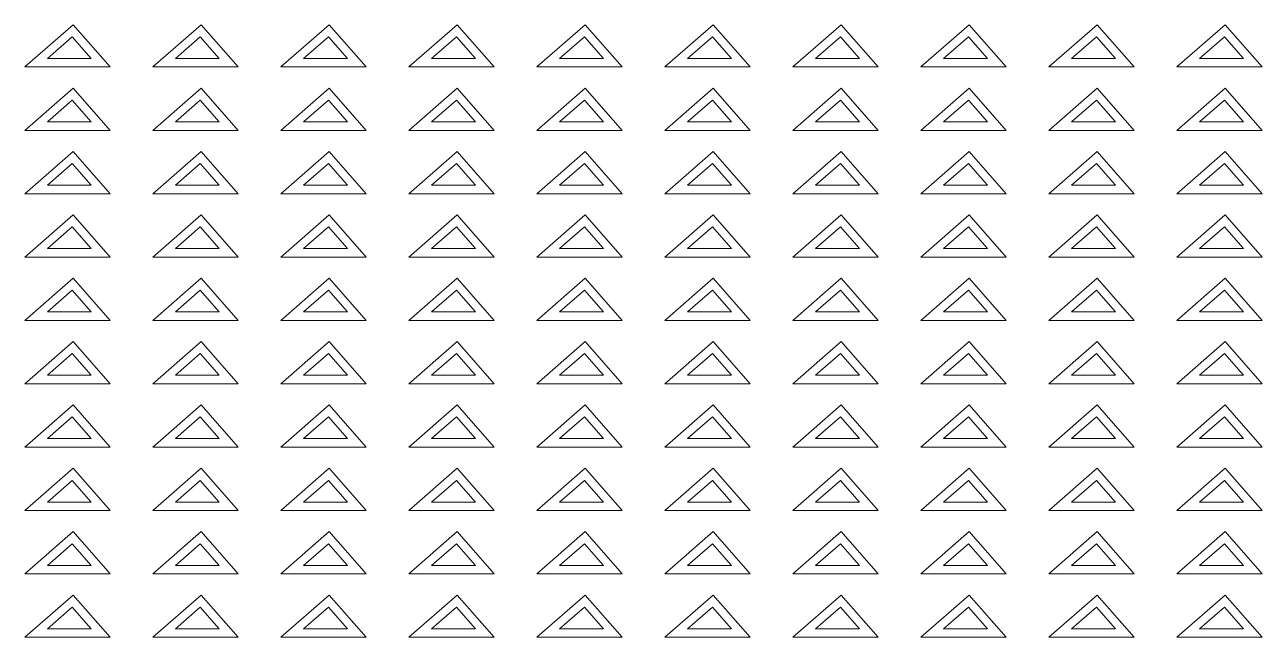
# Model space of a CAD drawing. Header units: millimetres. Extents: x 0 to 218, y 0 to 108.
import ezdxf

# ---------------------------------------------------------------- set-up
doc = ezdxf.new("R2010")
doc.units = ezdxf.units.MM
doc.layers.get('0').update_dxf_attribs({"color": 1, "lineweight": 5})

# ---------------------------------------------------------------- blocks, each defined once
blk = doc.blocks.new('*U3')
for p, q in [((1, 3.715), (-7.5, -3.715)), ((7.5, -3.715), (1, 3.715)), ((0.86, 1.595), (-3.505, -2.215)), ((4.197, -2.215), (0.86, 1.595)), ((-7.5, -3.715), (7.5, -3.715)), ((-3.505, -2.215), (4.197, -2.215))]:
    blk.add_line(p, q)
blk = doc.blocks.new('*U4')
at = {"color": 0, "linetype": 'ByBlock', "lineweight": -2, "transparency": 16777216}
for p in [(0, 100.305), (22.5, 100.305), (45, 100.305), (67.5, 100.305), (90, 100.305), (112.5, 100.305), (135, 100.305), (157.5, 100.305), (180, 100.305), (202.5, 100.305), (0, 89.16), (22.5, 89.16), (45, 89.16), (67.5, 89.16), (90, 89.16), (112.5, 89.16), (135, 89.16), (157.5, 89.16), (180, 89.16), (202.5, 89.16), (0, 78.015), (22.5, 78.015), (45, 78.015), (67.5, 78.015), (90, 78.015), (112.5, 78.015), (135, 78.015), (157.5, 78.015), (180, 78.015), (202.5, 78.015), (0, 66.87), (22.5, 66.87), (45, 66.87), (67.5, 66.87), (90, 66.87), (112.5, 66.87), (135, 66.87), (157.5, 66.87), (180, 66.87), (202.5, 66.87), (0, 55.725), (22.5, 55.725), (45, 55.725), (67.5, 55.725), (90, 55.725), (112.5, 55.725), (135, 55.725), (157.5, 55.725), (180, 55.725), (202.5, 55.725), (0, 44.58), (22.5, 44.58), (45, 44.58), (67.5, 44.58), (90, 44.58), (112.5, 44.58), (135, 44.58), (157.5, 44.58), (180, 44.58), (202.5, 44.58), (0, 33.435), (22.5, 33.435), (45, 33.435), (67.5, 33.435), (90, 33.435), (112.5, 33.435), (135, 33.435), (157.5, 33.435), (180, 33.435), (202.5, 33.435), (0, 22.29), (22.5, 22.29), (45, 22.29), (67.5, 22.29), (90, 22.29), (112.5, 22.29), (135, 22.29), (157.5, 22.29), (180, 22.29), (202.5, 22.29), (0, 11.145), (22.5, 11.145), (45, 11.145), (67.5, 11.145), (90, 11.145), (112.5, 11.145), (135, 11.145), (157.5, 11.145), (180, 11.145), (202.5, 11.145), (0, 0), (22.5, 0), (45, 0), (67.5, 0), (90, 0), (112.5, 0), (135, 0), (157.5, 0), (180, 0), (202.5, 0)]:
    blk.add_blockref('*U3', p, dxfattribs=at)

msp = doc.modelspace()

# ---------------------------------------------------------------- block references
msp.add_blockref('*U4', (7.5, 3.715))

doc.saveas('drawing.dxf')
